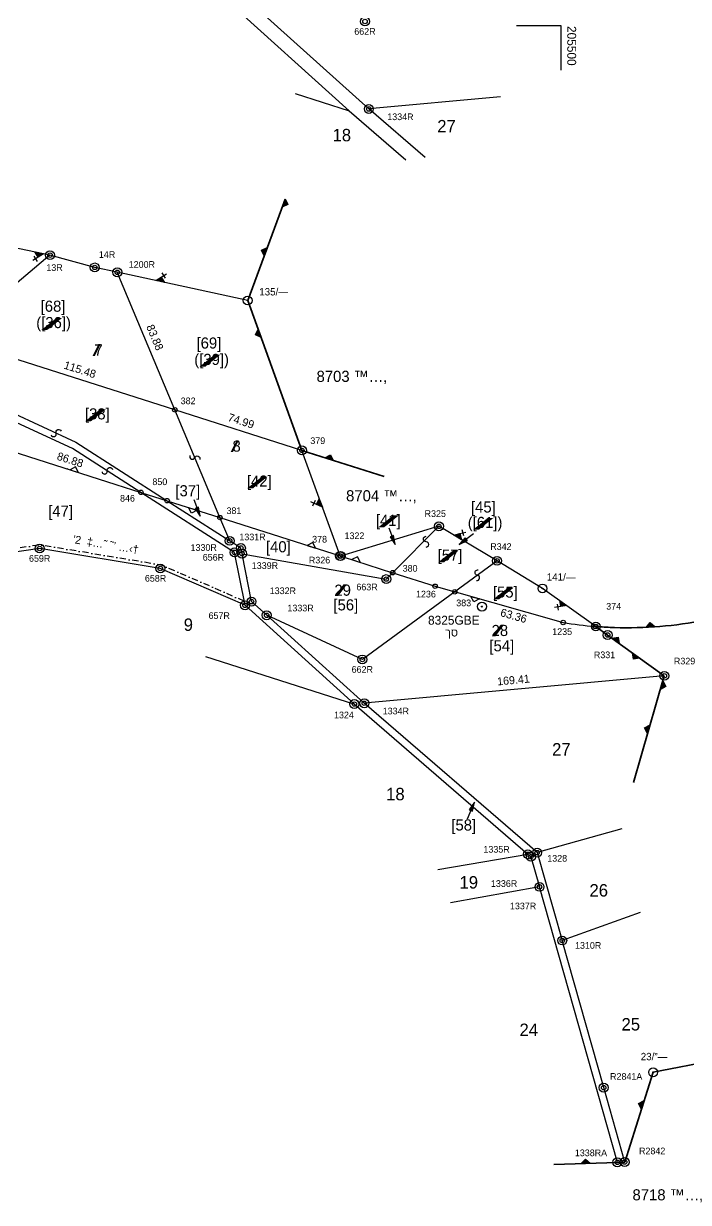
# Model space of a CAD drawing. Extents: x 204392 to 206166, y 706239 to 707835.
# Drawn here: x 205198 to 205572, y 706838 to 707501 of the extents above; entities that cross this region are included whole.
import ezdxf
from ezdxf.enums import TextEntityAlignment as Align

# ---------------------------------------------------------------- set-up
doc = ezdxf.new("R2010")
doc.units = 0
doc.header["$LTSCALE"] = 7
doc.header["$MEASUREMENT"] = 0
doc.linetypes.add('DASHDOT', pattern=[1, 0.5, -0.25, 0, -0.25])
for name, color, linetype in [('DRWP002', 2, 'Continuous'), ('DRWT004', 2, 'Continuous'), ('PCLP002', 7, 'Continuous'), ('PCLP003', 7, 'Continuous'), ('PCLP004', 7, 'Continuous'), ('PCLP005', 8, 'Continuous'), ('PCLS001', 7, 'Continuous'), ('PCLS002', 2, 'Continuous'), ('PCLS005', 7, 'Continuous'), ('PCLS007', 2, 'Continuous'), ('PCLS012', 2, 'Continuous'), ('PCLS014', 2, 'Continuous'), ('SRVS003-GBE', 6, 'Continuous'), ('SRVS006', 2, 'Continuous'), ('SRVS007', 2, 'Continuous'), ('UD_ACT_PARCLS', 7, 'Continuous'), ('UD_DEL_PARCLS', 7, 'Continuous'), ('ud_pclp004', 7, 'Continuous'), ('ud_pcls003', 7, 'Continuous'), ('UD_SRVS003', 6, 'Continuous'), ('UD_SRVS006', 2, 'Continuous')]:
    doc.layers.add(name, color=color, linetype=linetype)
doc.layers.add('PCLP001', color=7, linetype='Continuous', lineweight=35)
doc.styles.add('HEBTXT', font='HEBTXT.shx')

# ---------------------------------------------------------------- blocks, each defined once
blk = doc.blocks.new('PCLS014')
blk.add_circle((0, 0), 0.00313)
at = {"style": 'HEBTXT'}
blk.add_attdef('NOTE', text='', height=1.88, dxfattribs=at).set_placement((0, 6.27), align=Align.CENTER)
at = {"color": 240, "width": 3.5, "flags": 8}
blk.add_attdef('CROSS', text='', height=2, dxfattribs=at).set_placement((-0.12, 4.82), align=Align.MIDDLE)
at = {"color": 240, "style": 'HEBTXT', "width": 0.8}
blk.add_attdef('REGISTER', text='', height=1.88, dxfattribs=at).set_placement((-0.12, 4.82), align=Align.MIDDLE)
at = {"style": 'HEBTXT', "width": 0.8}
blk.add_attdef('FRONT-LEN', text='', height=1.88, dxfattribs=at).set_placement((0, 1.25), align=Align.CENTER)
blk = doc.blocks.new('LB_PARCEL1')
at = {"style": 'HEBTXT'}
blk.add_attdef('PARCNUM', text='', height=5, dxfattribs=at).set_placement((0, 0), align=Align.MIDDLE)
at = {"flags": 9}
blk.add_attdef('CROSS', text='', height=5, dxfattribs=at).set_placement((-0.82, 0), align=Align.MIDDLE)
blk = doc.blocks.new('SRVS006')
for radius in [1, 0.5]:
    blk.add_circle((0, 0), radius)
at = {"style": 'HEBTXT'}
blk.add_attdef('NAME', text='', height=1.5, dxfattribs=at).set_placement((-0.01, -3), align=Align.CENTER)
for tag, flags, p in [('KIND', 1, (0, -6.04, 0)), ('HEIGHT', 1, (0, -8, 0)), ('SOURCE-CODE', 9, (0, -9.96, 0)), ('MARK-CODE', 9, (0, -11.92, 0)), ('KIND_2', 9, (0, -14.1, 0)), ('UDKIND', 9, (0, -16.19, 0))]:
    blk.add_attdef(tag, text='', height=1.8, dxfattribs=dict(at, flags=flags)).set_placement(p, align=Align.CENTER)
blk = doc.blocks.new('SRVS007')
blk.add_circle((0, 0), 0.5)
at = {"style": 'HEBTXT'}
blk.add_attdef('NAME', text='', height=1.5, dxfattribs=at).set_placement((-0.01, -3), align=Align.CENTER)
for tag, flags, p in [('KIND', 1, (0, -6.04, 0)), ('HEIGHT', 1, (0, -8, 0)), ('SOURCE-CODE', 9, (0, -9.96, 0)), ('MARK-CODE', 9, (0, -11.92, 0)), ('KIND_2', 9, (0, -14.1, 0)), ('UDKIND', 9, (0, -16.29, 0))]:
    blk.add_attdef(tag, text='', height=1.8, dxfattribs=dict(at, flags=flags)).set_placement(p, align=Align.CENTER)
blk = doc.blocks.new('PCLS007')
blk.add_circle((0, 0), 0.00313)
at = {"style": 'HEBTXT'}
blk.add_attdef('FRONT-LEN', text='', height=1.88, dxfattribs=at).set_placement((0, 1.25), align=Align.CENTER)
blk = doc.blocks.new('PCLS002')
blk.add_lwpolyline([(-0.85, -0.85, 1), (0, 0, -1), (0.85, 0.85, -1)], format="xyb")
blk = doc.blocks.new('PCLS005')
at = {"style": 'HEBTXT'}
blk.add_attdef('BLOCK', text='', height=1.5, dxfattribs=at).set_placement((0, 0.27), align=Align.CENTER)
at = {"style": 'HEBTXT', "flags": 1}
for tag, p in [('AREA_LEGAL', (0, -3.62)), ('AREA_CALC', (0, -1.62)), ('STATUS', (0, -5.81))]:
    blk.add_attdef(tag, text='', height=1.5, dxfattribs=at).set_placement(p, align=Align.CENTER)
blk = doc.blocks.new('PCLS003')
at = {"style": 'HEBTXT'}
blk.add_attdef('PARCEL', text='', height=1.5, dxfattribs=at).set_placement((0, 0.7), align=Align.MIDDLE_CENTER)
at = {"style": 'HEBTXT', "flags": 1}
for tag, p in [('AREA_CALC', (0, -3.9)), ('BLOCK', (0, -1.9)), ('AREA_LEGAL', (0, -5.9)), ('LOT', (0, -8.5)), ('PLAN', (0, -10.5)), ('LAND_USE', (0, -12.5)), ('CAPTION', (0.04, -14.27))]:
    blk.add_attdef(tag, text='', height=1.5, dxfattribs=at).set_placement(p, align=Align.CENTER)
blk = doc.blocks.new('PCLS010')
blk.add_lwpolyline([(0.75, 0), (5.75, 0), (3.25, 0.5), (3.25, -0.5), (5.75, 0)])
blk.add_solid([(3.25, -0.5), (3.25, 0.5), (5.75, 0)])
blk = doc.blocks.new('SU93_42L')
blk.add_lwpolyline([(-1, 0), (1, 0), (0, 1)], close=True)
blk = doc.blocks.new('SU93_42R')
blk.add_lwpolyline([(-1, 0), (1, 0), (0, -1)], close=True)
blk = doc.blocks.new('*U36')
at = {"layer": 'PCLS001', "xscale": 2.5, "yscale": 2.5, "zscale": 2.5}
for name, p, rotation in [('SU93_42R', (205159.4, 707260.96), 33.33167626363465), ('SU93_42L', (205226.22, 707249.48), 342.2998599416433), ('SU93_42R', (205292.9, 707228.19), 342.2998599416684), ('SU93_42L', (205359.59, 707206.91), 342.2998599416818), ('SU93_42L', (205135.74, 707196.52), 69.39650700814273), ('SU93_42R', (205100.89, 707136.21), 50.34146559795042), ('SU93_42L', (205048.38, 707090.38), 31.8910859336369), ('SU93_42R', (204984.67, 707061.7), 21.05978497511162), ('SU93_42L', (204919.35, 707036.55), 21.05978497552448), ('SU93_42R', (204854.02, 707011.39), 21.05978497534458), ('SU93_42L', (204788.7, 706986.24), 21.05978497534458)]:
    blk.add_blockref(name, p, dxfattribs=dict(at, rotation=rotation))
blk = doc.blocks.new('SU93_43L')
for p, q in [((1, 1), (0, 2)), ((0, 1), (1, 2))]:
    blk.add_line(p, q)
for points in [[(-1, 0), (0, 1), (1, 0)], [(-0.76, 0.1), (0, 0.86), (0.76, 0.1)], [(-0.52, 0.2), (0, 0.72), (0.52, 0.2)], [(-0.28, 0.3), (0, 0.58), (0.28, 0.3)], [(-0.03, 0.4), (0, 0.43), (0.03, 0.4)]]:
    blk.add_lwpolyline(points, close=True)
blk = doc.blocks.new('SU93_43R')
for p, q in [((-1, -1), (0, -2)), ((0, -1), (-1, -2))]:
    blk.add_line(p, q)
for points in [[(1, 0), (0, -1), (-1, 0)], [(0.76, -0.1), (0, -0.86), (-0.76, -0.1)], [(0.52, -0.2), (0, -0.72), (-0.52, -0.2)], [(0.28, -0.3), (0, -0.58), (-0.28, -0.3)], [(0.03, -0.4), (0, -0.43), (-0.03, -0.4)]]:
    blk.add_lwpolyline(points, close=True)
blk = doc.blocks.new('*U43')
at = {"layer": 'PCLS001', "xscale": 2.5, "yscale": 2.5, "zscale": 2.5}
for name, p, rotation in [('SU93_43R', (205441.8, 707212.16), 149.2897400708191), ('SU93_43L', (205501.23, 707175.26), 144.1880713145251)]:
    blk.add_blockref(name, p, dxfattribs=dict(at, rotation=rotation))
blk = doc.blocks.new('SRVS003')
for centre, radius in [((0, 0, 0), 1), ((0, 0), 0.1)]:
    blk.add_circle(centre, radius)
at = {"style": 'HEBTXT'}
for tag, height, p in [('NAME', 1.65, (0, 1.4)), ('HEIGHT', 1.8, (0, -3.2))]:
    blk.add_attdef(tag, text='', height=height, dxfattribs=at).set_placement(p, align=Align.CENTER)
for tag, flags, p in [('KIND', 1, (0, -5.4)), ('SOURCE-CODE', 9, (0, -7.6)), ('MARK-CODE', 9, (0, -9.8)), ('KIND_2', 9, (0, -11.97, 0)), ('UDKIND', 9, (0, -14.01))]:
    blk.add_attdef(tag, text='', height=1.8, dxfattribs=dict(at, flags=flags)).set_placement(p, align=Align.CENTER)
blk = doc.blocks.new('SU93_41L')
for points in [[(-1, 0), (0, 1), (1, 0)], [(-0.76, 0.1), (0, 0.86), (0.76, 0.1)], [(-0.52, 0.2), (0, 0.72), (0.52, 0.2)], [(-0.28, 0.3), (0, 0.58), (0.28, 0.3)], [(-0.03, 0.4), (0, 0.43), (0.03, 0.4)]]:
    blk.add_lwpolyline(points, close=True)
blk = doc.blocks.new('SU93_41R')
for points in [[(1, 0), (0, -1), (-1, 0)], [(0.76, -0.1), (0, -0.86), (-0.76, -0.1)], [(0.52, -0.2), (0, -0.72), (-0.52, -0.2)], [(0.28, -0.3), (0, -0.58), (-0.28, -0.3)], [(0.03, -0.4), (0, -0.43), (-0.03, -0.4)]]:
    blk.add_lwpolyline(points, close=True)
blk = doc.blocks.new('*U48')
at = {"layer": 'PCLS001', "xscale": 2.5, "yscale": 2.5, "zscale": 2.5}
for name, p, rotation in [('SU93_41R', (205580.83, 707165.59), 11.13631971083502), ('SU93_41L', (205550.3, 707161.72), 3.293616804756858)]:
    blk.add_blockref(name, p, dxfattribs=dict(at, rotation=rotation))
blk = doc.blocks.new('*U50')
at = {"layer": 'PCLS001', "xscale": 2.5, "yscale": 2.5, "zscale": 2.5, "rotation": 342.2999214493492}
blk.add_blockref('SU93_41L', (205369.51, 707256.23), dxfattribs=at)
blk = doc.blocks.new('*U51')
at = {"layer": 'PCLS001', "xscale": 2.5, "yscale": 2.5, "zscale": 2.5, "rotation": 69.69726299699202}
for name, p in [('SU93_41R', (205344.04, 707400.29)), ('SU93_41L', (205333.9, 707372.86))]:
    blk.add_blockref(name, p, dxfattribs=at)
blk = doc.blocks.new('*U52')
at = {"layer": 'PCLS001', "xscale": 2.5, "yscale": 2.5, "zscale": 2.5}
for name, p, rotation in [('SU93_42L', (205384.72, 707198.89), 342.2998599415159), ('SU93_42R', (205451.63, 707178.33), 344.1619825747565)]:
    blk.add_blockref(name, p, dxfattribs=dict(at, rotation=rotation))
blk = doc.blocks.new('*U54')
at = {"layer": 'PCLS001', "xscale": 2.5, "yscale": 2.5, "zscale": 2.5, "rotation": 109.8838909332599}
blk.add_blockref('SU93_41L', (205330.45, 707326.92), dxfattribs=at)

msp = doc.modelspace()

# ---------------------------------------------------------------- linework, layer by layer
at = {"layer": 'DRWP002'}
for p, q in [((205500, 707500), (205475, 707500)), ((205500, 707475), (205500, 707500))]:
    msp.add_line(p, q, dxfattribs=at)
at = {"layer": 'PCLP001'}
for p, q in [((205375.77, 707201.61), (205375.71, 707201.76)), ((205375.99, 707201.68), (205375.77, 707201.61)), ((205526.17, 707157.27), (205519.53, 707162.06)), ((205526.17, 707157.27), (205558.02, 707134.3)), ((205551.74, 706911.31), (205590.78, 706918.82)), ((205535.74, 706860.79), (205551.74, 706911.31)), ((205495.95, 706859.39), (205531.62, 706860.64)), ((205531.62, 706860.64), (205535.74, 706860.79))]:
    msp.add_line(p, q, dxfattribs=at)
at = {"layer": 'PCLP001', "flags": 128}
for points in [[(205323.75, 707345.44), (205344.04, 707400.29)], [(205354.25, 707261.1), (205323.75, 707345.44)], [(205354.25, 707261.1), (205400.43, 707246.36)], [(205558.02, 707134.3), (205540.63, 707074.28)]]:
    msp.add_lwpolyline(points, dxfattribs=at)
msp.add_lwpolyline([(205519.53, 707162.06, 0.010313), (205528.8, 707161.51, 0.001435), (205530.09, 707161.47, 0.056754), (205580.83, 707165.59, 0.056754)], format="xyb", dxfattribs=at)
at = {"layer": 'PCLP002'}
for p, q in [((205185.94, 707262.33), (205249.69, 707241.98)), ((205249.69, 707241.98), (205263.71, 707237.51)), ((205263.71, 707237.51), (205278.45, 707232.81)), ((205278.45, 707232.81), (205308.15, 707223.33)), ((205308.15, 707223.33), (205375.71, 707201.76))]:
    msp.add_line(p, q, dxfattribs=at)
at = {"layer": 'PCLP002', "flags": 128}
msp.add_lwpolyline([(205375.99, 707201.68), (205376.2, 707201.61), (205377.47, 707201.2), (205405.27, 707192.33), (205405.41, 707192.29), (205429.14, 707184.71), (205440.18, 707181.58), (205441.1, 707181.32), (205501.14, 707164.29, 0.020194), (205519.17, 707162.09, 0.000403), (205519.53, 707162.06)], format="xyb", dxfattribs=at)
at = {"layer": 'PCLP003', "flags": 128}
for points in [[(205323.75, 707345.44), (205250.44, 707361.28), (205237.74, 707364.03), (205212.57, 707370.92), (205191.93, 707375.29), (205171.85, 707379.89), (205128.83, 707389.74), (205070.02, 707469.2)], [(205375.71, 707201.76), (205354.25, 707261.1)], [(205519.53, 707162.06), (205489.52, 707183.46), (205463.95, 707199), (205431.29, 707218.4), (205375.99, 707201.68)]]:
    msp.add_lwpolyline(points, dxfattribs=at)
at = {"layer": 'PCLP004', "linetype": 'Continuous'}
for p, q in [((205380.76, 707452.19), (205257.76, 707563.31)), ((205282.16, 707552.05), (205391.88, 707453.15)), ((205350.45, 707461.89), (205380.76, 707452.19)), ((205380.76, 707452.19), (205412.62, 707424.61)), ((205423.51, 707425.81), (205391.88, 707453.15)), ((205212.57, 707370.92), (205165.89, 707331.63)), ((205282.81, 707283.9), (205250.44, 707361.28)), ((205316.34, 707203.76), (205263.71, 707237.51)), ((205278.45, 707232.81), (205313.62, 707210.25)), ((205313.62, 707210.25), (205308.15, 707223.33)), ((205319.93, 707206.21), (205313.62, 707210.25)), ((205320.57, 707203.01), (205319.93, 707206.21)), ((205322.25, 707173.97), (205316.34, 707203.76)), ((205325.91, 707176.05), (205320.57, 707203.01)), ((205383.75, 707118.41), (205322.25, 707173.97)), ((205334.45, 707168.34), (205325.91, 707176.05)), ((205334.45, 707168.34), (205389.31, 707118.89)), ((205383.75, 707118.41), (205481.29, 707033.96)), ((205486.53, 707034.85), (205389.31, 707118.89)), ((205481.29, 707033.96), (205483.03, 707032.54)), ((205486.53, 707034.85), (205500.63, 706985.41)), ((205483.03, 707032.54), (205487.86, 707015.6)), ((205531.62, 706860.64), (205487.86, 707015.6)), ((205523.94, 706902.66), (205500.63, 706985.41)), ((205535.74, 706860.79), (205523.94, 706902.66))]:
    msp.add_line(p, q, dxfattribs=at)
at = {"layer": 'PCLP004'}
for p, q in [((205465.95, 707459.92), (205391.88, 707453.15)), ((205320.57, 707203.01), (205401.67, 707188.72)), ((205401.67, 707188.72), (205405.27, 707192.33)), ((205440.18, 707181.58), (205388.23, 707143.51)), ((205388.23, 707143.51), (205334.45, 707168.34)), ((205558.02, 707134.3), (205389.31, 707118.89))]:
    msp.add_line(p, q, dxfattribs=at)
at = {"layer": 'PCLP004', "linetype": 'Continuous', "flags": 128}
msp.add_lwpolyline([(205282.81, 707283.9), (205172.8, 707319.01), (205171.68, 707319.34), (205109.2, 707337.73), (205108.79, 707337.85), (205098.71, 707340.82), (205095.74, 707341.77), (205061.09, 707352.82, -0.357864), (205049.38, 707375.63), (205049.52, 707376.3), (205059.15, 707419.91), (205059.2, 707420.17), (205063.39, 707439.16), (205070.02, 707469.2)], format="xyb", dxfattribs=at)
for points in [[(205354.25, 707261.1), (205282.81, 707283.9)], [(205322.25, 707173.97), (205274.61, 707194.67), (205206.8, 707205.96), (205154.08, 707198.31), (205120.67, 707164.34), (205111.53, 707120.76)]]:
    msp.add_lwpolyline(points, dxfattribs=at)
at = {"layer": 'PCLP004', "color": 2, "linetype": 'DASHDOT', "flags": 128}
msp.add_lwpolyline([(205321.78, 707176.36), (205275.18, 707196.6), (205206.82, 707207.98), (205153.13, 707200.19), (205118.83, 707165.32), (205109.71, 707121.82)], dxfattribs=at)
at = {"layer": 'PCLP005', "linetype": 'Continuous'}
for p, q in [((205225.21, 707262.2), (205189.11, 707278.91)), ((205189.94, 707282.93), (205227.14, 707265.71)), ((205308.15, 707223.33), (205282.81, 707283.9)), ((205227.14, 707265.71), (205278.45, 707232.81)), ((205263.71, 707237.51), (205225.21, 707262.2))]:
    msp.add_line(p, q, dxfattribs=at)
at = {"layer": 'PCLP005'}
msp.add_line((205405.27, 707192.33), (205431.29, 707218.4), dxfattribs=at)
at = {"layer": 'PCLP005', "flags": 128}
msp.add_lwpolyline([(205463.95, 707199), (205440.18, 707181.58)], dxfattribs=at)
at = {"layer": 'ud_pclp004', "linetype": 'Continuous'}
msp.add_line((205300.07, 707145.18), (205383.75, 707118.41), dxfattribs=at)
for points in [[(205534.2, 707048.31), (205486.53, 707034.85)], [(205430.63, 707025.35), (205481.29, 707033.96)], [(205487.86, 707015.6), (205437.82, 707006.63)], [(205544.51, 707001.26), (205500.63, 706985.41)]]:
    msp.add_lwpolyline(points, dxfattribs=at)

# ---------------------------------------------------------------- block references
at = {"layer": 'PCLS001'}
for name in ['*U51', '*U54', '*U36', '*U50', '*U43', '*U52', '*U48']:
    msp.add_blockref(name, (0, 0), dxfattribs=at)
at = {"layer": 'PCLS001', "xscale": 2.5, "yscale": 2.5, "zscale": 2.5}
for name, p, rotation in [('SU93_43L', (205206.49, 707372.21), 168.0456037401144), ('SU93_43R', (205274.57, 707356.07), 167.8076034032417), ('SU93_43L', (205364.88, 707231.46), 110.037169028521), ('SU93_41L', (205530.62, 707154.06), 324.2011176812074), ('SU93_41R', (205542.1, 707145.79), 324.2011176812074), ('SU93_41L', (205556.5, 707129.05), 253.8454213965491), ('SU93_41R', (205549.33, 707104.29), 253.8454213965491), ('SU93_41L', (205545.95, 706893.03), 73.41026474089944), ('SU93_41L', (205513.79, 706860.01), 2.012409634845644)]:
    msp.add_blockref(name, p, dxfattribs=dict(at, rotation=rotation))
at = {"layer": 'PCLS002', "xscale": 2.5, "yscale": 2.5, "zscale": 2.5}
for p, rotation in [((205216.03, 707270.86), 335.1553746291951), ((205294.03, 707257.08), 292.70089836566), ((205244.78, 707249.65), 327.3286907817258), ((205424.08, 707209.77), 45.05797210120909), ((205452.88, 707190.89), 36.23513496561011)]:
    msp.add_blockref('PCLS002', p, dxfattribs=dict(at, rotation=rotation))
at = {"layer": 'PCLS005'}
ref = msp.add_blockref('PCLS005', (205382.22, 707298.96), dxfattribs=dict(at, xscale=2.5, yscale=2.5, zscale=2.5))
ref.add_attrib('BLOCK', '8703 ™…‚', dxfattribs={"layer": '0', "height": 6.25, "style": 'HEBTXT'}).set_placement((205382.22, 707299.65), align=Align.CENTER)
ref = msp.add_blockref('PCLS005', (205415.03, 707242.01), dxfattribs=dict(at, xscale=2.5, yscale=2.5, zscale=2.5))
ref.add_attrib('BLOCK', '8704 ™…‚', dxfattribs={"layer": '0', "height": 6.25, "style": 'HEBTXT'}).set_placement((205398.82, 707232.47), align=Align.CENTER)
ref = msp.add_blockref('PCLS005', (205536.94, 706825.05), dxfattribs=dict(at, xscale=2.5, yscale=2.5, zscale=2.5))
ref.add_attrib('BLOCK', '8718 ™…‚', dxfattribs={"layer": '0', "height": 6.25, "style": 'HEBTXT'}).set_placement((205559.88, 706839.26), align=Align.CENTER)
at = {"layer": 'PCLS007'}
ref = msp.add_blockref('PCLS007', (205266.63, 707322.59), dxfattribs=dict(at, xscale=2.5, yscale=2.5, zscale=2.5, rotation=292.700861026216))
ref.add_attrib('FRONT-LEN', '83.88', dxfattribs={"layer": '0', "height": 4.5, "rotation": 292.70086, "style": 'HEBTXT'}).set_placement((205269.51, 707323.79), align=Align.CENTER)
ref = msp.add_blockref('PCLS007', (205227.81, 707301.45), dxfattribs=dict(at, xscale=2.5, yscale=2.5, zscale=2.5, rotation=342.299894024677))
ref.add_attrib('FRONT-LEN', '115.48', dxfattribs={"layer": '0', "height": 4.5, "rotation": 342.29989, "style": 'HEBTXT'}).set_placement((205228.76, 707304.43), align=Align.CENTER)
ref = msp.add_blockref('PCLS007', (205318.43, 707272.53), dxfattribs=dict(at, xscale=2.5, yscale=2.5, zscale=2.5, rotation=342.299915423388))
ref.add_attrib('FRONT-LEN', '74.99', dxfattribs={"layer": '0', "height": 4.5, "rotation": 342.29992, "style": 'HEBTXT'}).set_placement((205319.38, 707275.51), align=Align.CENTER)
ref = msp.add_blockref('PCLS007', (205222.33, 707250.71), dxfattribs=dict(at, xscale=2.5, yscale=2.5, zscale=2.5, rotation=342.299871641238))
ref.add_attrib('FRONT-LEN', '86.88', dxfattribs={"layer": '0', "height": 4.5, "rotation": 342.29987, "style": 'HEBTXT'}).set_placement((205223.28, 707253.69), align=Align.CENTER)
at = {"layer": 'PCLS007', "xscale": 2.5, "yscale": 2.5, "zscale": 2.5}
for p, rotation in [((205271.08, 707235.16), 342.2996998607274), ((205293.3, 707228.07), 342.2998292358129), ((205296.03, 707221.53), 327.3278296824438), ((205310.88, 707216.79), 292.7008330286658), ((205341.93, 707212.55), 342.2998882512385), ((205316.77, 707208.23), 327.3698074517462), ((205403.64, 707210.04), 16.82603484200501), ((205320.25, 707204.61), 281.3102768050369), ((205375.74, 707201.69), 290.0607875717389), ((205375.88, 707201.64), 16.8482138848126), ((205361.12, 707195.86), 350.0068643661849), ((205390.63, 707197), 342.2998442295664), ((205323.24, 707189.53), 281.2035919381789), ((205403.47, 707190.53), 45.05798441865272), ((205417.2, 707188.52), 342.2999894913473), ((205434.66, 707183.15), 344.1617446306279), ((205504.14, 707173.16), 324.1880241384729), ((205519.35, 707162.07), 355.4160053136634)]:
    msp.add_blockref('PCLS007', p, dxfattribs=dict(at, rotation=rotation))
at = {"layer": 'PCLS007'}
ref = msp.add_blockref('PCLS007', (205470.66, 707172.94), dxfattribs=dict(at, xscale=2.5, yscale=2.5, zscale=2.5, rotation=344.161985807963))
ref.add_attrib('FRONT-LEN', '63.36', dxfattribs={"layer": '0', "height": 4.5, "rotation": 344.16199, "style": 'HEBTXT'}).set_placement((205472.71, 707165.97), align=Align.CENTER)
ref = msp.add_blockref('PCLS007', (205473.66, 707126.59), dxfattribs=dict(at, xscale=2.5, yscale=2.5, zscale=2.5, rotation=5.218921412261194))
ref.add_attrib('FRONT-LEN', '169.41', dxfattribs={"layer": '0', "height": 4.5, "rotation": 5.21892, "style": 'HEBTXT'}).set_placement((205473.38, 707129.71), align=Align.CENTER)
at = {"layer": 'PCLS012', "xscale": 2.5, "yscale": 2.5, "zscale": 2.5, "rotation": 353.0446373329551}
msp.add_blockref('PCLS007', (205510.13, 707163.01), dxfattribs=at)
at = {"layer": 'PCLS014'}
for p, xscale, yscale, zscale, rotation in [((205349.4, 707273.91), 2.5, 2.5, 2.5, 290.037169028241), ((205403.53, 707210.01), 2.499999999999999, 2.499999999999999, 2.499999999999999, 16.82602762602179), ((205447.62, 707208.7), 2.5, 2.5, 2.5, 329.289740070743)]:
    msp.add_blockref('PCLS014', p, dxfattribs=dict(at, xscale=xscale, yscale=yscale, zscale=zscale, rotation=rotation))
at = {"layer": 'SRVS003-GBE'}
ref = msp.add_blockref('SRVS003', (205455.48, 707173.25, 200), dxfattribs=dict(at, xscale=2.5, yscale=2.5, zscale=2.5))
ref.add_attrib('NAME', '8325GBE', (205425.16, 707163.09, 136.58), dxfattribs={"layer": '0', "height": 5, "style": 'HEBTXT'})
ref.add_attrib('KIND', 'ךס', dxfattribs={"layer": '0', "height": 4.5, "style": 'HEBTXT'}).set_placement((205438.42, 707156.44, 136.58), align=Align.CENTER)
at = {"layer": 'SRVS006'}
ref = msp.add_blockref('SRVS006', (205389.72, 707502.39, 200), dxfattribs=dict(at, xscale=2.5, yscale=2.5, zscale=2.5))
ref.add_attrib('NAME', '662R', dxfattribs={"layer": '0', "height": 3.75, "style": 'HEBTXT'}).set_placement((205389.69, 707494.9), align=Align.CENTER)
ref = msp.add_blockref('SRVS006', (205391.88, 707453.15, 200), dxfattribs=dict(at, xscale=2.5, yscale=2.5, zscale=2.5))
ref.add_attrib('NAME', '1334R', dxfattribs={"layer": '0', "height": 3.75, "style": 'HEBTXT'}).set_placement((205409.64, 707446.89), align=Align.CENTER)
ref = msp.add_blockref('SRVS006', (205212.57, 707370.92, 200), dxfattribs=dict(at, xscale=2.5, yscale=2.5, zscale=2.5))
ref.add_attrib('NAME', '13R', dxfattribs={"layer": '0', "height": 3.75, "style": 'HEBTXT'}).set_placement((205215.12, 707362.06), align=Align.CENTER)
ref = msp.add_blockref('SRVS006', (205237.74, 707364.03, 200), dxfattribs=dict(at, xscale=2.5, yscale=2.5, zscale=2.5))
ref.add_attrib('NAME', '14R', dxfattribs={"layer": '0', "height": 3.75, "style": 'HEBTXT'}).set_placement((205244.67, 707369.41), align=Align.CENTER)
ref = msp.add_blockref('SRVS006', (205250.44, 707361.28, 200), dxfattribs=dict(at, xscale=2.5, yscale=2.5, zscale=2.5))
ref.add_attrib('NAME', '1200R', dxfattribs={"layer": '0', "height": 3.75, "style": 'HEBTXT'}).set_placement((205264.23, 707363.81), align=Align.CENTER)
ref = msp.add_blockref('SRVS006', (205354.25, 707261.1, 200), dxfattribs=dict(at, xscale=2.5, yscale=2.5, zscale=2.5))
ref.add_attrib('NAME', '379', dxfattribs={"layer": '0', "height": 3.75, "style": 'HEBTXT'}).set_placement((205363.16, 707264.68), align=Align.CENTER)
ref = msp.add_blockref('SRVS006', (205431.29, 707218.4, 200), dxfattribs=dict(at, xscale=2.5, yscale=2.5, zscale=2.5))
ref.add_attrib('NAME', 'R325', dxfattribs={"layer": '0', "height": 3.75, "style": 'HEBTXT'}).set_placement((205429.23, 707223.67), align=Align.CENTER)
ref = msp.add_blockref('SRVS006', (205313.62, 707210.25, 200), dxfattribs=dict(at, xscale=2.5, yscale=2.5, zscale=2.5))
ref.add_attrib('NAME', '1330R', dxfattribs={"layer": '0', "height": 3.75, "style": 'HEBTXT'}).set_placement((205299.02, 707204.58), align=Align.CENTER)
ref = msp.add_blockref('SRVS006', (205319.93, 707206.21, 200), dxfattribs=dict(at, xscale=2.5, yscale=2.5, zscale=2.5))
ref.add_attrib('NAME', '1331R', dxfattribs={"layer": '0', "height": 3.75, "style": 'HEBTXT'}).set_placement((205326.46, 707210.56), align=Align.CENTER)
ref = msp.add_blockref('SRVS006', (205375.71, 707201.76, 200), dxfattribs=dict(at, xscale=2.5, yscale=2.5, zscale=2.5))
ref.add_attrib('NAME', '378', dxfattribs={"layer": '0', "height": 3.75, "style": 'HEBTXT'}).set_placement((205364.19, 707209.28), align=Align.CENTER)
ref = msp.add_blockref('SRVS006', (205375.99, 707201.68, 200), dxfattribs=dict(at, xscale=2.5, yscale=2.5, zscale=2.5))
ref.add_attrib('NAME', '1322', dxfattribs={"layer": '0', "height": 3.75, "style": 'HEBTXT'}).set_placement((205383.78, 707211.21), align=Align.CENTER)
ref = msp.add_blockref('SRVS006', (205206.8, 707205.96, 200), dxfattribs=dict(at, xscale=2.5, yscale=2.5, zscale=2.5))
ref.add_attrib('NAME', '659R', dxfattribs={"layer": '0', "height": 3.75, "style": 'HEBTXT'}).set_placement((205206.77, 707198.47), align=Align.CENTER)
ref = msp.add_blockref('SRVS006', (205316.34, 707203.76, 200), dxfattribs=dict(at, xscale=2.5, yscale=2.5, zscale=2.5))
ref.add_attrib('NAME', '656R', dxfattribs={"layer": '0', "height": 3.75, "style": 'HEBTXT'}).set_placement((205304.47, 707199.1), align=Align.CENTER)
ref = msp.add_blockref('SRVS006', (205320.57, 707203.01, 200), dxfattribs=dict(at, xscale=2.5, yscale=2.5, zscale=2.5))
ref.add_attrib('NAME', '1339R', dxfattribs={"layer": '0', "height": 3.75, "style": 'HEBTXT'}).set_placement((205333.45, 707194.44), align=Align.CENTER)
ref = msp.add_blockref('SRVS006', (205463.95, 707199, 200), dxfattribs=dict(at, xscale=2.5, yscale=2.5, zscale=2.5))
ref.add_attrib('NAME', 'R342', dxfattribs={"layer": '0', "height": 3.75, "style": 'HEBTXT'}).set_placement((205466.16, 707205.13), align=Align.CENTER)
ref = msp.add_blockref('SRVS006', (205375.77, 707201.61, 200), dxfattribs=dict(at, xscale=2.5, yscale=2.5, zscale=2.5))
ref.add_attrib('NAME', 'R326', dxfattribs={"layer": '0', "height": 3.75, "style": 'HEBTXT'}).set_placement((205364.16, 707197.54), align=Align.CENTER)
ref = msp.add_blockref('SRVS006', (205274.61, 707194.67, 200), dxfattribs=dict(at, xscale=2.5, yscale=2.5, zscale=2.5))
ref.add_attrib('NAME', '658R', dxfattribs={"layer": '0', "height": 3.75, "style": 'HEBTXT'}).set_placement((205271.94, 707187.29), align=Align.CENTER)
ref = msp.add_blockref('SRVS006', (205401.67, 707188.72, 200), dxfattribs=dict(at, xscale=2.5, yscale=2.5, zscale=2.5))
ref.add_attrib('NAME', '663R', dxfattribs={"layer": '0', "height": 3.75, "style": 'HEBTXT'}).set_placement((205390.87, 707182.39), align=Align.CENTER)
ref = msp.add_blockref('SRVS006', (205325.91, 707176.05, 200), dxfattribs=dict(at, xscale=2.5, yscale=2.5, zscale=2.5))
ref.add_attrib('NAME', '1332R', dxfattribs={"layer": '0', "height": 3.75, "style": 'HEBTXT'}).set_placement((205343.53, 707180.27), align=Align.CENTER)
ref = msp.add_blockref('SRVS006', (205322.25, 707173.97, 200), dxfattribs=dict(at, xscale=2.5, yscale=2.5, zscale=2.5))
ref.add_attrib('NAME', '657R', dxfattribs={"layer": '0', "height": 3.75, "style": 'HEBTXT'}).set_placement((205307.74, 707166.3), align=Align.CENTER)
ref = msp.add_blockref('SRVS006', (205334.45, 707168.34, 200), dxfattribs=dict(at, xscale=2.5, yscale=2.5, zscale=2.5))
ref.add_attrib('NAME', '1333R', dxfattribs={"layer": '0', "height": 3.75, "style": 'HEBTXT'}).set_placement((205353.49, 707170.56), align=Align.CENTER)
ref = msp.add_blockref('SRVS006', (205519.53, 707162.06, 200), dxfattribs=dict(at, xscale=2.5, yscale=2.5, zscale=2.5))
ref.add_attrib('NAME', '374', dxfattribs={"layer": '0', "height": 3.75, "style": 'HEBTXT'}).set_placement((205529.55, 707171.56), align=Align.CENTER)
ref = msp.add_blockref('SRVS006', (205526.17, 707157.27, 200), dxfattribs=dict(at, xscale=2.5, yscale=2.5, zscale=2.5))
ref.add_attrib('NAME', 'R331', dxfattribs={"layer": '0', "height": 3.75, "style": 'HEBTXT'}).set_placement((205524.42, 707144.24), align=Align.CENTER)
ref = msp.add_blockref('SRVS006', (205388.23, 707143.51, 200), dxfattribs=dict(at, xscale=2.5, yscale=2.5, zscale=2.5))
ref.add_attrib('NAME', '662R', dxfattribs={"layer": '0', "height": 3.75, "style": 'HEBTXT'}).set_placement((205388.2, 707136.02), align=Align.CENTER)
ref = msp.add_blockref('SRVS006', (205558.02, 707134.3, 200), dxfattribs=dict(at, xscale=2.5, yscale=2.5, zscale=2.5))
ref.add_attrib('NAME', 'R329', dxfattribs={"layer": '0', "height": 3.75, "style": 'HEBTXT'}).set_placement((205569.42, 707140.74), align=Align.CENTER)
ref = msp.add_blockref('SRVS006', (205389.31, 707118.89, 200), dxfattribs=dict(at, xscale=2.5, yscale=2.5, zscale=2.5))
ref.add_attrib('NAME', '1334R', dxfattribs={"layer": '0', "height": 3.75, "style": 'HEBTXT'}).set_placement((205407.07, 707112.63), align=Align.CENTER)
ref = msp.add_blockref('SRVS006', (205481.29, 707033.96, 200), dxfattribs=dict(at, xscale=2.5, yscale=2.5, zscale=2.5))
ref.add_attrib('NAME', '1335R', dxfattribs={"layer": '0', "height": 3.75, "style": 'HEBTXT'}).set_placement((205463.7, 707034.85), align=Align.CENTER)
ref = msp.add_blockref('SRVS006', (205483.03, 707032.54, 200), dxfattribs=dict(at, xscale=2.5, yscale=2.5, zscale=2.5))
ref.add_attrib('NAME', '1336R', dxfattribs={"layer": '0', "height": 3.75, "style": 'HEBTXT'}).set_placement((205467.94, 707015.59), align=Align.CENTER)
ref = msp.add_blockref('SRVS006', (205487.86, 707015.6, 200), dxfattribs=dict(at, xscale=2.5, yscale=2.5, zscale=2.5))
ref.add_attrib('NAME', '1337R', dxfattribs={"layer": '0', "height": 3.75, "style": 'HEBTXT'}).set_placement((205478.62, 707002.99), align=Align.CENTER)
ref = msp.add_blockref('SRVS006', (205500.63, 706985.41, 200), dxfattribs=dict(at, xscale=2.5, yscale=2.5, zscale=2.5))
ref.add_attrib('NAME', '1310R', dxfattribs={"layer": '0', "height": 3.75, "style": 'HEBTXT'}).set_placement((205515.22, 706980.77), align=Align.CENTER)
ref = msp.add_blockref('SRVS006', (205523.94, 706902.66, 200), dxfattribs=dict(at, xscale=2.5, yscale=2.5, zscale=2.5))
ref.add_attrib('NAME', 'R2841A', dxfattribs={"layer": '0', "height": 3.75, "style": 'HEBTXT'}).set_placement((205536.59, 706907.08), align=Align.CENTER)
ref = msp.add_blockref('SRVS006', (205531.62, 706860.64, 200), dxfattribs=dict(at, xscale=2.5, yscale=2.5, zscale=2.5))
ref.add_attrib('NAME', '1338RA', dxfattribs={"layer": '0', "height": 3.75, "style": 'HEBTXT'}).set_placement((205516.8, 706864.11), align=Align.CENTER)
ref = msp.add_blockref('SRVS006', (205535.74, 706860.79, 200), dxfattribs=dict(at, xscale=2.5, yscale=2.5, zscale=2.5))
ref.add_attrib('NAME', 'R2842', dxfattribs={"layer": '0', "height": 3.75, "style": 'HEBTXT'}).set_placement((205551.2, 706865.19), align=Align.CENTER)
at = {"layer": 'SRVS007'}
ref = msp.add_blockref('SRVS007', (205282.81, 707283.9, 200), dxfattribs=dict(at, xscale=2.5, yscale=2.5, zscale=2.5))
ref.add_attrib('NAME', '382', dxfattribs={"layer": '0', "height": 3.75, "style": 'HEBTXT'}).set_placement((205290.26, 707287.1), align=Align.CENTER)
ref = msp.add_blockref('SRVS007', (205278.45, 707232.81, 200), dxfattribs=dict(at, xscale=2.5, yscale=2.5, zscale=2.5))
ref.add_attrib('NAME', '850', dxfattribs={"layer": '0', "height": 3.75, "style": 'HEBTXT'}).set_placement((205274.36, 707241.6), align=Align.CENTER)
ref = msp.add_blockref('SRVS007', (205263.71, 707237.51, 200), dxfattribs=dict(at, xscale=2.5, yscale=2.5, zscale=2.5))
ref.add_attrib('NAME', '846', dxfattribs={"layer": '0', "height": 3.75, "style": 'HEBTXT'}).set_placement((205256.16, 707232.3), align=Align.CENTER)
ref = msp.add_blockref('SRVS007', (205308.15, 707223.33, 200), dxfattribs=dict(at, xscale=2.5, yscale=2.5, zscale=2.5))
ref.add_attrib('NAME', '381', dxfattribs={"layer": '0', "height": 3.75, "style": 'HEBTXT'}).set_placement((205316.03, 707225.31), align=Align.CENTER)
ref = msp.add_blockref('SRVS007', (205405.27, 707192.33, 200), dxfattribs=dict(at, xscale=2.5, yscale=2.5, zscale=2.5))
ref.add_attrib('NAME', '380', dxfattribs={"layer": '0', "height": 3.75, "style": 'HEBTXT'}).set_placement((205415.08, 707192.9), align=Align.CENTER)
ref = msp.add_blockref('SRVS007', (205429.14, 707184.71, 200), dxfattribs=dict(at, xscale=2.5, yscale=2.5, zscale=2.5))
ref.add_attrib('NAME', '1236', dxfattribs={"layer": '0', "height": 3.75, "style": 'HEBTXT'}).set_placement((205423.99, 707178.4), align=Align.CENTER)
ref = msp.add_blockref('SRVS007', (205440.18, 707181.58, 200), dxfattribs=dict(at, xscale=2.5, yscale=2.5, zscale=2.5))
ref.add_attrib('NAME', '383', dxfattribs={"layer": '0', "height": 3.75, "style": 'HEBTXT'}).set_placement((205445.22, 707173.46), align=Align.CENTER)
ref = msp.add_blockref('SRVS007', (205501.14, 707164.29, 200), dxfattribs=dict(at, xscale=2.5, yscale=2.5, zscale=2.5))
ref.add_attrib('NAME', '1235', dxfattribs={"layer": '0', "height": 3.75, "style": 'HEBTXT'}).set_placement((205500.59, 707157.32), align=Align.CENTER)
at = {"layer": 'SRVS007', "xscale": 2.5, "yscale": 2.5, "zscale": 2.5}
msp.add_blockref('SRVS007', (205519.17, 707162.09, 200), dxfattribs=at)
at = {"layer": 'UD_ACT_PARCLS', "xscale": 1.25, "yscale": 1.25, "zscale": 1.25}
for p, values in [((205214.31, 707341.45), {'PARCNUM': '[68]'}), ((205301.96, 707320.74), {'PARCNUM': '[69]'}), ((205340.99, 707206.13), {'PARCNUM': '[40]'}), ((205378.94, 707173.45), {'PARCNUM': '[56]'}), ((205466.66, 707150.43), {'PARCNUM': '[54]'})]:
    msp.add_blockref('LB_PARCEL1', p, dxfattribs=at).add_auto_attribs(values)
at = {"layer": 'UD_ACT_PARCLS'}
ref = msp.add_blockref('LB_PARCEL1', (205302.4, 707221.6), dxfattribs=dict(at, xscale=1.25, yscale=1.25, zscale=1.25))
ref.add_attrib('PARCNUM', '[37]', dxfattribs={"layer": '0', "height": 6.25, "style": 'HEBTXT'}).set_placement((205290.09, 707237.65), align=Align.MIDDLE)
at = {"layer": 'UD_ACT_PARCLS', "xscale": 2, "yscale": 2, "zscale": 2}
for p, rotation in [((205292.9, 707234.85), 290.7932787208226), ((205446.75, 707052.58), 66.8441906237155)]:
    msp.add_blockref('PCLS010', p, dxfattribs=dict(at, rotation=rotation))
at = {"layer": 'UD_ACT_PARCLS'}
ref = msp.add_blockref('LB_PARCEL1', (205437.56, 707200.11), dxfattribs=dict(at, xscale=1.25, yscale=1.25, zscale=1.25))
ref.add_attrib('PARCNUM', '[45]', dxfattribs={"layer": '0', "height": 6.25, "style": 'HEBTXT'}).set_placement((205456.28, 707228.49), align=Align.MIDDLE)
ref = msp.add_blockref('LB_PARCEL1', (205220.01, 707215.01), dxfattribs=dict(at, xscale=1.25, yscale=1.25, zscale=1.25))
ref.add_attrib('PARCNUM', '[47]', dxfattribs={"layer": '0', "height": 6.25, "style": 'HEBTXT'}).set_placement((205218.54, 707226.18), align=Align.MIDDLE)
ref = msp.add_blockref('LB_PARCEL1', (205465.59, 707050.26), dxfattribs=dict(at, xscale=1.25, yscale=1.25, zscale=1.25))
ref.add_attrib('PARCNUM', '[58]', dxfattribs={"layer": '0', "height": 6.25, "style": 'HEBTXT'}).set_placement((205445.24, 707049.63), align=Align.MIDDLE)
at = {"layer": 'UD_DEL_PARCLS'}
ref = msp.add_blockref('LB_PARCEL1', (205214.6, 707332.24), dxfattribs=dict(at, xscale=1.25, yscale=1.25, zscale=1.25))
ref.add_attrib('PARCNUM', '([36])', dxfattribs={"layer": '0', "height": 6.25, "style": 'HEBTXT'}).set_placement((205214.6, 707332.24), align=Align.MIDDLE)
ref.add_attrib('CROSS', '/', dxfattribs={"layer": '0', "color": 2, "height": 6.25, "width": 5}).set_placement((205213.58, 707332.24), align=Align.MIDDLE)
ref = msp.add_blockref('LB_PARCEL1', (205239.88, 707317.61), dxfattribs=dict(at, xscale=1.25, yscale=1.25, zscale=1.25))
ref.add_attrib('PARCNUM', ' 7 ', dxfattribs={"layer": '0', "height": 6.25, "style": 'HEBTXT'}).set_placement((205239.88, 707317.61), align=Align.MIDDLE)
ref.add_attrib('CROSS', '/', dxfattribs={"layer": '0', "color": 2, "height": 6.25, "width": 2}).set_placement((205238.85, 707317.61), align=Align.MIDDLE)
ref = msp.add_blockref('LB_PARCEL1', (205303.46, 707311.54), dxfattribs=dict(at, xscale=1.25, yscale=1.25, zscale=1.25))
ref.add_attrib('PARCNUM', '([39])', dxfattribs={"layer": '0', "height": 6.25, "style": 'HEBTXT'}).set_placement((205303.46, 707311.54), align=Align.MIDDLE)
ref.add_attrib('CROSS', '/', dxfattribs={"layer": '0', "color": 2, "height": 6.25, "width": 5}).set_placement((205302.44, 707311.54), align=Align.MIDDLE)
ref = msp.add_blockref('LB_PARCEL1', (205239.21, 707280.89), dxfattribs=dict(at, xscale=1.25, yscale=1.25, zscale=1.25))
ref.add_attrib('PARCNUM', '[38]', dxfattribs={"layer": '0', "height": 6.25, "style": 'HEBTXT'}).set_placement((205239.21, 707280.89), align=Align.MIDDLE)
ref.add_attrib('CROSS', '/', dxfattribs={"layer": '0', "color": 2, "height": 6.25, "width": 5}).set_placement((205238.19, 707280.89), align=Align.MIDDLE)
ref = msp.add_blockref('LB_PARCEL1', (205317.55, 707263.53), dxfattribs=dict(at, xscale=1.25, yscale=1.25, zscale=1.25))
ref.add_attrib('PARCNUM', ' 8 ', dxfattribs={"layer": '0', "height": 6.25, "style": 'HEBTXT'}).set_placement((205317.55, 707263.53), align=Align.MIDDLE)
ref.add_attrib('CROSS', '/', dxfattribs={"layer": '0', "color": 2, "height": 6.25, "width": 2}).set_placement((205316.53, 707263.53), align=Align.MIDDLE)
ref = msp.add_blockref('LB_PARCEL1', (205330.26, 707243.09), dxfattribs=dict(at, xscale=1.25, yscale=1.25, zscale=1.25))
ref.add_attrib('PARCNUM', '[42]', dxfattribs={"layer": '0', "height": 6.25, "style": 'HEBTXT'}).set_placement((205330.26, 707243.09), align=Align.MIDDLE)
ref.add_attrib('CROSS', '/', dxfattribs={"layer": '0', "color": 2, "height": 6.25, "width": 5}).set_placement((205329.24, 707243.09), align=Align.MIDDLE)
ref = msp.add_blockref('LB_PARCEL1', (205404.93, 707218.86), dxfattribs=dict(at, xscale=1.25, yscale=1.25, zscale=1.25))
ref.add_attrib('PARCNUM', '[41]', dxfattribs={"layer": '0', "height": 6.25, "style": 'HEBTXT'}).set_placement((205402.81, 707221.02), align=Align.MIDDLE)
ref.add_attrib('CROSS', '/', dxfattribs={"layer": '0', "color": 2, "height": 6.25, "width": 5}).set_placement((205403.06, 707221.26), align=Align.MIDDLE)
ref = msp.add_blockref('LB_PARCEL1', (205457.25, 707219.82), dxfattribs=dict(at, xscale=1.25, yscale=1.25, zscale=1.25))
ref.add_attrib('PARCNUM', '([61])', dxfattribs={"layer": '0', "height": 6.25, "style": 'HEBTXT'}).set_placement((205457.25, 707219.82), align=Align.MIDDLE)
ref.add_attrib('CROSS', '/', dxfattribs={"layer": '0', "color": 2, "height": 6.25, "width": 5}).set_placement((205456.22, 707219.82), align=Align.MIDDLE)
for p, xscale, yscale, zscale, rotation in [((205402.58, 707218.96), 2, 2, 2, 290.7932787208226), ((205451.94, 707215), 1.999999999999999, 1.999999999999999, 1.999999999999999, 216.358525283547)]:
    msp.add_blockref('PCLS010', p, dxfattribs=dict(at, xscale=xscale, yscale=yscale, zscale=zscale, rotation=rotation))
ref = msp.add_blockref('LB_PARCEL1', (205437.56, 707201.4), dxfattribs=dict(at, xscale=1.25, yscale=1.25, zscale=1.25))
ref.add_attrib('PARCNUM', '[57]', dxfattribs={"layer": '0', "height": 6.25, "style": 'HEBTXT'}).set_placement((205437.56, 707201.4), align=Align.MIDDLE)
ref.add_attrib('CROSS', '/', dxfattribs={"layer": '0', "color": 2, "height": 6.25, "width": 5}).set_placement((205436.54, 707201.4), align=Align.MIDDLE)
ref = msp.add_blockref('LB_PARCEL1', (205377.16, 707182.49), dxfattribs=dict(at, xscale=1.25, yscale=1.25, zscale=1.25))
ref.add_attrib('PARCNUM', ' 29 ', dxfattribs={"layer": '0', "height": 6.25, "style": 'HEBTXT'}).set_placement((205377.16, 707182.49), align=Align.MIDDLE)
ref.add_attrib('CROSS', '/', dxfattribs={"layer": '0', "color": 2, "height": 6.25, "width": 3}).set_placement((205376.14, 707182.49), align=Align.MIDDLE)
ref = msp.add_blockref('LB_PARCEL1', (205468.63, 707180.65), dxfattribs=dict(at, xscale=1.25, yscale=1.25, zscale=1.25))
ref.add_attrib('PARCNUM', '[55]', dxfattribs={"layer": '0', "height": 6.25, "style": 'HEBTXT'}).set_placement((205468.63, 707180.65), align=Align.MIDDLE)
ref.add_attrib('CROSS', '/', dxfattribs={"layer": '0', "color": 2, "height": 6.25, "width": 5}).set_placement((205467.6, 707180.65), align=Align.MIDDLE)
ref = msp.add_blockref('LB_PARCEL1', (205465.55, 707159.82), dxfattribs=dict(at, xscale=1.25, yscale=1.25, zscale=1.25))
ref.add_attrib('PARCNUM', ' 28 ', dxfattribs={"layer": '0', "height": 6.25, "style": 'HEBTXT'}).set_placement((205465.55, 707159.82), align=Align.MIDDLE)
ref.add_attrib('CROSS', '/', dxfattribs={"layer": '0', "color": 2, "height": 6.25, "width": 3}).set_placement((205464.53, 707159.82), align=Align.MIDDLE)
at = {"layer": 'ud_pcls003'}
ref = msp.add_blockref('PCLS003', (205435.55, 707441.73), dxfattribs=dict(at, xscale=2.5, yscale=2.5, zscale=2.5))
ref.add_attrib('PARCEL', '27', dxfattribs={"layer": '0', "height": 7, "style": 'HEBTXT'}).set_placement((205435.55, 707443.48, 27), align=Align.MIDDLE_CENTER)
ref = msp.add_blockref('PCLS003', (205376.69, 707438.47), dxfattribs=dict(at, xscale=2.5, yscale=2.5, zscale=2.5))
ref.add_attrib('PARCEL', '18', dxfattribs={"layer": '0', "height": 7, "style": 'HEBTXT'}).set_placement((205376.69, 707438.47), align=Align.MIDDLE_CENTER)
ref = msp.add_blockref('PCLS003', (205290.38, 707163.07), dxfattribs=dict(at, xscale=2.5, yscale=2.5, zscale=2.5))
ref.add_attrib('PARCEL', '9', dxfattribs={"layer": '0', "height": 7, "style": 'HEBTXT'}).set_placement((205290.38, 707163.07), align=Align.MIDDLE_CENTER)
ref = msp.add_blockref('PCLS003', (205500.14, 707091.22), dxfattribs=dict(at, xscale=2.5, yscale=2.5, zscale=2.5))
ref.add_attrib('PARCEL', '27', dxfattribs={"layer": '0', "height": 7, "style": 'HEBTXT'}).set_placement((205500.14, 707092.97, 27), align=Align.MIDDLE_CENTER)
ref = msp.add_blockref('PCLS003', (205406.81, 707067.81), dxfattribs=dict(at, xscale=2.5, yscale=2.5, zscale=2.5))
ref.add_attrib('PARCEL', '18', dxfattribs={"layer": '0', "height": 7, "style": 'HEBTXT'}).set_placement((205406.81, 707067.81), align=Align.MIDDLE_CENTER)
ref = msp.add_blockref('PCLS003', (205448.09, 707016.41), dxfattribs=dict(at, xscale=2.5, yscale=2.5, zscale=2.5))
ref.add_attrib('PARCEL', '19', dxfattribs={"layer": '0', "height": 7, "style": 'HEBTXT'}).set_placement((205448.09, 707018.16, 19), align=Align.MIDDLE_CENTER)
ref = msp.add_blockref('PCLS003', (205522.04, 707010.14), dxfattribs=dict(at, xscale=2.5, yscale=2.5, zscale=2.5))
ref.add_attrib('PARCEL', '26', dxfattribs={"layer": '0', "height": 7, "style": 'HEBTXT'}).set_placement((205521.16, 707013.64, 26), align=Align.MIDDLE_CENTER)
ref = msp.add_blockref('PCLS003', (205539.19, 706936.55), dxfattribs=dict(at, xscale=2.5, yscale=2.5, zscale=2.5))
ref.add_attrib('PARCEL', '25', dxfattribs={"layer": '0', "height": 7, "style": 'HEBTXT'}).set_placement((205539.19, 706938.3, 25), align=Align.MIDDLE_CENTER)
ref = msp.add_blockref('PCLS003', (205481.81, 706933.44), dxfattribs=dict(at, xscale=2.5, yscale=2.5, zscale=2.5))
ref.add_attrib('PARCEL', '24', dxfattribs={"layer": '0', "height": 7, "style": 'HEBTXT'}).set_placement((205481.81, 706935.19, 24), align=Align.MIDDLE_CENTER)
at = {"layer": 'UD_SRVS003'}
ref = msp.add_blockref('SRVS003', (205323.75, 707345.44, 200), dxfattribs=dict(at, xscale=2.5, yscale=2.5, zscale=2.5))
ref.add_attrib('NAME', '135/—', dxfattribs={"layer": '0', "height": 4.125, "style": 'HEBTXT'}).set_placement((205338.36, 707348.27, 136.27), align=Align.CENTER)
ref = msp.add_blockref('SRVS003', (205489.52, 707183.46, 200), dxfattribs=dict(at, xscale=2.5, yscale=2.5, zscale=2.5))
ref.add_attrib('NAME', '141/—', dxfattribs={"layer": '0', "height": 4.125, "style": 'HEBTXT'}).set_placement((205500.07, 707187.88), align=Align.CENTER)
ref = msp.add_blockref('SRVS003', (205551.74, 706911.31, 200), dxfattribs=dict(at, xscale=2.5, yscale=2.5, zscale=2.5))
ref.add_attrib('NAME', '23/”—', dxfattribs={"layer": '0', "height": 4.125, "style": 'HEBTXT'}).set_placement((205552.28, 706918.09), align=Align.CENTER)
at = {"layer": 'UD_SRVS006'}
ref = msp.add_blockref('SRVS006', (205383.75, 707118.41, 200), dxfattribs=dict(at, xscale=2.5, yscale=2.5, zscale=2.5))
ref.add_attrib('NAME', '1324', dxfattribs={"layer": '0', "height": 3.75, "style": 'HEBTXT'}).set_placement((205377.87, 707110.41), align=Align.CENTER)
ref = msp.add_blockref('SRVS006', (205486.53, 707034.85, 200), dxfattribs=dict(at, xscale=2.5, yscale=2.5, zscale=2.5))
ref.add_attrib('NAME', '1328', dxfattribs={"layer": '0', "height": 3.75, "style": 'HEBTXT'}).set_placement((205497.8, 707029.79), align=Align.CENTER)

# ---------------------------------------------------------------- texts
at = {"layer": 'DRWT004', "style": 'HEBTXT'}
msp.add_text('205500', height=5, rotation=270, dxfattribs=at).set_placement((205503.46, 707499.84))
at = {"layer": 'PCLS007', "style": 'HEBTXT'}
msp.add_text("'2  ‡…˜ ˜’ …‹†", height=4.5, rotation=350.70676, dxfattribs=at).set_placement((205243.66, 707205.98), align=Align.CENTER)
msp.add_text("'2  ‡…˜ ˜’ …‹†", height=4.5, rotation=350.70676, dxfattribs=at).set_placement((205243.66, 707205.98), align=Align.CENTER)

doc.saveas('drawing.dxf')
